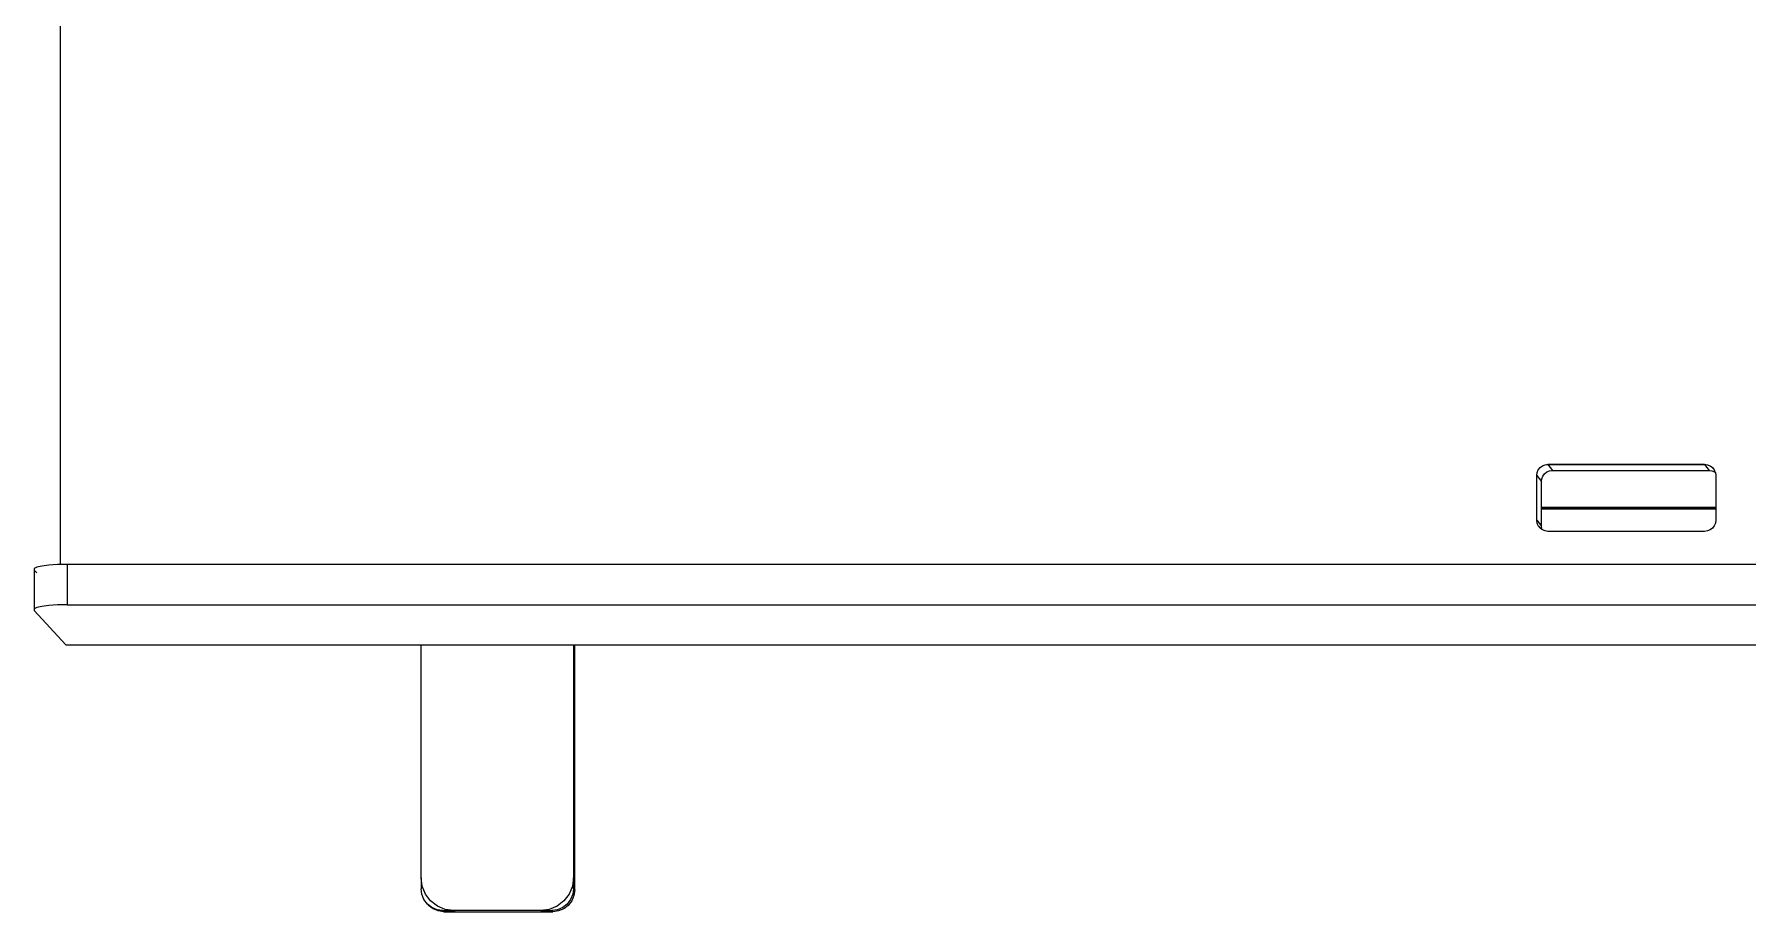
# Model space of a CAD drawing. Header units: metres. Extents: x -4.2 to 4.2, y -5.7 to 5.7.
# Drawn here: x -3.117 to -2.51, y 3.302 to 3.613 of the extents above; entities that cross this region are included whole.
import ezdxf

# ---------------------------------------------------------------- set-up
doc = ezdxf.new("R2010")
doc.units = ezdxf.units.M

msp = doc.modelspace()

# ---------------------------------------------------------------- linework, layer by layer
for p, q in [((-3.10766, 3.96971), (-3.10766, 3.42514)), ((-2.58512, 3.45667), (-2.58498, 3.4577)), ((-2.58512, 3.44084), (-2.58512, 3.45667)), ((-2.5851, 3.45665), (-2.58512, 3.45667)), ((-2.5851, 3.45665), (-2.58497, 3.45767)), ((-2.5851, 3.44081), (-2.5851, 3.45665)), ((-2.5851, 3.45665), (-2.58349, 3.45449)), ((-2.58498, 3.4577), (-2.58459, 3.45865)), ((-2.58497, 3.45767), (-2.58457, 3.45863)), ((-2.58459, 3.45865), (-2.58396, 3.45947)), ((-2.58457, 3.45863), (-2.58394, 3.45945)), ((-2.58396, 3.45947), (-2.58314, 3.4601)), ((-2.58394, 3.45945), (-2.58312, 3.46008)), ((-2.58336, 3.45552), (-2.58296, 3.45647)), ((-2.58314, 3.4601), (-2.58218, 3.46049)), ((-2.58312, 3.46008), (-2.58217, 3.46047)), ((-2.58296, 3.45647), (-2.58233, 3.45729)), ((-2.58233, 3.45729), (-2.58151, 3.45792)), ((-2.58218, 3.46049), (-2.58116, 3.46063)), ((-2.58217, 3.46047), (-2.58114, 3.46061)), ((-2.58151, 3.45792), (-2.58056, 3.45832)), ((-2.58116, 3.46063), (-2.52574, 3.46063)), ((-2.58114, 3.46061), (-2.58116, 3.46063)), ((-2.58114, 3.46061), (-2.52572, 3.46061)), ((-2.58114, 3.46061), (-2.57953, 3.45845)), ((-2.58056, 3.45832), (-2.57953, 3.45845)), ((-2.57953, 3.45845), (-2.52415, 3.45845)), ((-2.52574, 3.46063), (-2.52471, 3.46049)), ((-2.52572, 3.46061), (-2.52574, 3.46063)), ((-2.52572, 3.46061), (-2.5247, 3.46047)), ((-2.52572, 3.46061), (-2.52415, 3.45845)), ((-2.52471, 3.46049), (-2.52376, 3.4601)), ((-2.5247, 3.46047), (-2.52374, 3.46008)), ((-2.52415, 3.45845), (-2.52312, 3.45832)), ((-2.52376, 3.4601), (-2.52374, 3.46008)), ((-2.52374, 3.46008), (-2.52294, 3.45947)), ((-2.52312, 3.45832), (-2.52217, 3.45792)), ((-2.52294, 3.45947), (-2.52292, 3.45945)), ((-2.52292, 3.45945), (-2.52231, 3.45865)), ((-2.52231, 3.45865), (-2.52193, 3.45774)), ((-2.52217, 3.45792), (-2.52193, 3.45774)), ((-2.52193, 3.45774), (-2.52191, 3.4577)), ((-2.52191, 3.4577), (-2.52178, 3.45667)), ((-2.52178, 3.45667), (-2.52178, 3.44535)), ((-2.58349, 3.45449), (-2.58336, 3.45552)), ((-2.58349, 3.44535), (-2.58349, 3.45449)), ((-2.52178, 3.44535), (-2.58349, 3.44535)), ((-2.58349, 3.44523), (-2.58349, 3.44535)), ((-2.58349, 3.44523), (-2.52178, 3.44523)), ((-2.58349, 3.44469), (-2.58349, 3.44523)), ((-2.52178, 3.44469), (-2.58349, 3.44469)), ((-2.58349, 3.43867), (-2.58349, 3.44469)), ((-2.52178, 3.44535), (-2.52178, 3.44523)), ((-2.52178, 3.44523), (-2.52178, 3.44469)), ((-2.52178, 3.44469), (-2.52178, 3.44084)), ((-2.5851, 3.44081), (-2.58512, 3.44084)), ((-2.5851, 3.44081), (-2.58349, 3.43867)), ((-2.58498, 3.43981), (-2.5851, 3.44081)), ((-2.58497, 3.43979), (-2.58498, 3.43981)), ((-2.58459, 3.43886), (-2.58497, 3.43979)), ((-2.58459, 3.43886), (-2.58396, 3.43804)), ((-2.58336, 3.43765), (-2.58349, 3.43867)), ((-2.52231, 3.43886), (-2.52294, 3.43804)), ((-2.52191, 3.43981), (-2.52231, 3.43886)), ((-2.52178, 3.44084), (-2.52191, 3.43981)), ((-2.58331, 3.43754), (-2.58396, 3.43804)), ((-2.58331, 3.43754), (-2.58336, 3.43765)), ((-2.58314, 3.43741), (-2.58331, 3.43754)), ((-2.58218, 3.43701), (-2.58314, 3.43741)), ((-2.58116, 3.43688), (-2.58218, 3.43701)), ((-2.52574, 3.43688), (-2.58116, 3.43688)), ((-2.52471, 3.43701), (-2.52574, 3.43688)), ((-2.52376, 3.43741), (-2.52471, 3.43701)), ((-2.52294, 3.43804), (-2.52376, 3.43741)), ((-3.11592, 3.42418), (-3.11682, 3.4237)), ((-3.11682, 3.4237), (-3.11681, 3.42317)), ((-3.11681, 3.42317), (-3.11682, 3.4094)), ((-3.11592, 3.4222), (-3.11681, 3.42317)), ((-3.11415, 3.4246), (-3.11592, 3.42418)), ((-3.11165, 3.42492), (-3.11415, 3.4246)), ((-3.10857, 3.42513), (-3.11165, 3.42492)), ((-3.10766, 3.42514), (-3.10857, 3.42513)), ((-3.10514, 3.4252), (-3.10766, 3.42514)), ((-2.01982, 3.4252), (-3.10514, 3.4252)), ((-3.10514, 3.4252), (-3.10514, 3.41089)), ((-3.11592, 3.40989), (-3.11682, 3.4094)), ((-3.11682, 3.4094), (-3.11681, 3.40888)), ((-3.1057, 3.39673), (-3.11681, 3.40888)), ((-3.11415, 3.4103), (-3.11592, 3.40989)), ((-3.11165, 3.41062), (-3.11415, 3.4103)), ((-3.10857, 3.41083), (-3.11165, 3.41062)), ((-3.10514, 3.41089), (-3.10857, 3.41083)), ((-3.10514, 3.41089), (-2.01982, 3.41089)), ((-3.1057, 3.39673), (-2.97996, 3.39673)), ((-2.97996, 3.31421), (-2.97996, 3.39673)), ((-2.97996, 3.39673), (-2.92598, 3.39673)), ((-2.92598, 3.39673), (-2.92598, 3.31421)), ((-2.92598, 3.39673), (-2.92558, 3.39673)), ((-2.92558, 3.31376), (-2.92558, 3.39673)), ((-2.92558, 3.39673), (-2.03838, 3.39673)), ((-2.97957, 3.31121), (-2.97996, 3.31421)), ((-2.97996, 3.31421), (-2.97996, 3.31035)), ((-2.97841, 3.30842), (-2.97957, 3.31121)), ((-2.92637, 3.31121), (-2.92753, 3.30842)), ((-2.92598, 3.31421), (-2.92637, 3.31121)), ((-2.92558, 3.31376), (-2.92598, 3.31421)), ((-2.92598, 3.31077), (-2.92598, 3.31421)), ((-2.92598, 3.31077), (-2.92558, 3.31376)), ((-2.92558, 3.3099), (-2.92558, 3.31376)), ((-2.9797, 3.30836), (-2.97996, 3.31035)), ((-2.97893, 3.30649), (-2.9797, 3.30836)), ((-2.9777, 3.3049), (-2.97893, 3.30649)), ((-2.97658, 3.30603), (-2.97841, 3.30842)), ((-2.97611, 3.30367), (-2.9777, 3.3049)), ((-2.9777, 3.3049), (-2.9773, 3.30445)), ((-2.97418, 3.30419), (-2.97658, 3.30603)), ((-2.92936, 3.30603), (-2.93176, 3.30419)), ((-2.92824, 3.3049), (-2.92983, 3.30367)), ((-2.92753, 3.30842), (-2.92936, 3.30603)), ((-2.92701, 3.30649), (-2.92824, 3.3049)), ((-2.92661, 3.30605), (-2.92784, 3.30445)), ((-2.92624, 3.30836), (-2.92701, 3.30649)), ((-2.92584, 3.30791), (-2.92661, 3.30605)), ((-2.92598, 3.31035), (-2.92624, 3.30836)), ((-2.92598, 3.31035), (-2.92598, 3.31077)), ((-2.92598, 3.31035), (-2.92558, 3.3099)), ((-2.92558, 3.3099), (-2.92584, 3.30791)), ((-2.97571, 3.30323), (-2.9773, 3.30445)), ((-2.97425, 3.3029), (-2.97611, 3.30367)), ((-2.97385, 3.30246), (-2.97571, 3.30323)), ((-2.97225, 3.30264), (-2.97425, 3.3029)), ((-2.97139, 3.30303), (-2.97418, 3.30419)), ((-2.97185, 3.30219), (-2.97385, 3.30246)), ((-2.97225, 3.30264), (-2.97185, 3.30219)), ((-2.97225, 3.30264), (-2.9684, 3.30264)), ((-2.97185, 3.30219), (-2.96799, 3.30219)), ((-2.9684, 3.30264), (-2.97139, 3.30303)), ((-2.93754, 3.30264), (-2.9684, 3.30264)), ((-2.9684, 3.30264), (-2.96799, 3.30219)), ((-2.96799, 3.30219), (-2.93715, 3.30219)), ((-2.93455, 3.30303), (-2.93754, 3.30264)), ((-2.93754, 3.30264), (-2.93715, 3.30219)), ((-2.93754, 3.30264), (-2.93369, 3.30264)), ((-2.93715, 3.30219), (-2.93329, 3.30219)), ((-2.93176, 3.30419), (-2.93455, 3.30303)), ((-2.93169, 3.3029), (-2.93369, 3.30264)), ((-2.93369, 3.30264), (-2.93329, 3.30219)), ((-2.9313, 3.30246), (-2.93329, 3.30219)), ((-2.92983, 3.30367), (-2.93169, 3.3029)), ((-2.92944, 3.30323), (-2.9313, 3.30246)), ((-2.92784, 3.30445), (-2.92944, 3.30323))]:
    msp.add_line(p, q)

doc.saveas('drawing.dxf')
